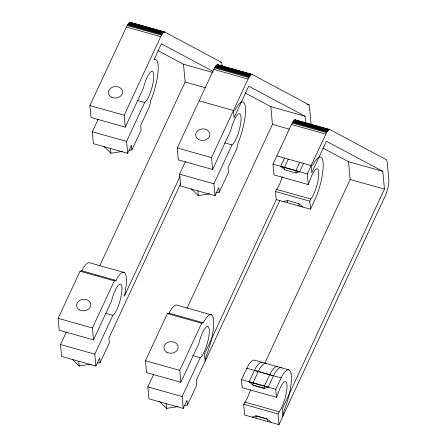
<?xml version="1.0" encoding="UTF-8"?>
<svg xmlns="http://www.w3.org/2000/svg" width="447" height="447" viewBox="0 0 447 447"><rect width="100%" height="100%" fill="white"/><g stroke="black" fill="none" stroke-linecap="round" stroke-linejoin="round"><path stroke-width="0.67" d="M289.187 369.954L254.896 360.321A28.608 7.124 -74.3 0 0 247.979 365.925L241.458 379.643L242.19 387.683L276.486 397.316L277.509 395.07A16.36 4.073 -74.3 0 1 286.806 383.789A16.36 4.073 -74.3 0 1 280.291 410.011L278 413.939L278.973 424.65L244.682 415.017L243.704 404.306L246.001 400.378A16.36 4.073 -74.3 0 0 250.376 389.996M278.973 424.65L385.091 196.261A12.259 3.051 -74.3 0 0 388.823 179.683L387.203 161.915L386.621 159.897L329.875 129.529L295.048 119.818L293.372 121.176L291.461 124.495L273.005 164.211L273.977 174.922L308.274 184.555L310.414 178.94A16.36 4.073 -74.3 0 1 318.784 173.123A16.36 4.073 -74.3 0 1 310.81 199.004L309.782 201.178L310.514 209.218L276.224 199.585L275.492 191.545L276.52 189.372A16.36 4.073 -74.3 0 0 282.348 176.593M98.128 119.237L92.3 131.776L93.384 143.677L127.674 153.31L126.59 141.408L144.655 102.531L145.789 101.536A16.36 4.073 -74.3 0 0 153.684 74.336A16.36 4.073 -74.3 0 0 144.085 85.478L143.353 88.249L125.294 127.127L90.998 117.494L89.914 105.587L126.44 27.027L128.35 23.708L130.027 22.35L164.854 32.061L221.6 62.429L222.371 66.497M125.294 127.127L124.21 115.22L160.73 36.66L163.01 32.899L164.021 32.078L164.854 32.061M127.674 153.31L131.468 145.141L131.904 149.901L129.2 150.337M131.904 149.901L141.14 130.021L140.71 125.261L149.583 106.135L150.79 100.351L151.963 97.519A28.608 7.124 -74.3 0 0 154.014 59.769L161.384 43.8L212.895 71.263M66.34 331.998L60.513 344.536L61.597 356.443L95.887 366.076L94.809 354.169L112.867 315.297L114.007 314.302A16.36 4.073 -74.3 0 0 121.897 287.103A16.36 4.073 -74.3 0 0 112.298 298.238L111.571 301.01L93.507 339.888L59.216 330.255L58.132 318.353L80.041 271.234L81.734 270.776L116.024 280.409L117.248 278.09A28.608 7.124 -74.3 0 1 124.372 296.098L179.99 176.504M99.798 265.663L185.125 82.019L183.51 64.245L157.752 50.517M93.507 339.888L92.423 327.986L114.337 280.867L116.024 280.409M185.449 161.613L179.621 174.157L180.705 186.058L215.001 195.691L213.917 183.79L231.982 144.912L233.116 143.917A16.36 4.073 -74.3 0 0 241.006 116.717A16.36 4.073 -74.3 0 0 231.406 127.859L230.68 130.63L212.616 169.502L178.325 159.87L177.241 147.968L213.761 69.402L215.677 66.089L217.354 64.731L252.175 74.437L308.927 104.81L309.508 106.827L311.123 124.596M180.689 183.544L108.923 338.027L109.359 342.788L100.117 362.668L97.418 363.098M95.887 366.076L99.687 357.907L100.117 362.668M212.616 169.502L211.532 157.601L248.057 79.035L250.331 75.275L251.343 74.459L252.175 74.437M215.001 195.691L218.795 187.522L219.231 192.283L215.851 192.825M219.231 192.283L228.467 172.402L228.031 167.642L236.904 148.51L238.111 142.733L239.29 139.894A28.608 7.124 -74.3 0 0 245.403 107.487A28.608 7.124 -74.3 0 0 236.357 107.705L235.139 110.023L233.446 110.482L199.155 100.849M153.667 374.379L147.84 386.918L148.924 398.819L183.214 408.452L182.13 396.55L200.195 357.673L201.329 356.678A16.36 4.073 -74.3 0 0 209.224 329.478A16.36 4.073 -74.3 0 0 199.619 340.62L198.893 343.391L180.828 382.269L146.538 372.636L145.454 360.729L167.368 313.61L169.061 313.157L203.351 322.79L204.575 320.465A28.608 7.124 -74.3 0 1 213.616 320.248A28.608 7.124 -74.3 0 1 207.503 352.661L206.33 355.494L205.123 361.277L196.25 380.403L196.68 385.163L187.444 405.043L184.063 405.585M186.93 308.447L272.447 124.395L270.832 106.626L245.073 92.892M180.828 382.269L179.75 370.362L201.658 323.242L203.351 322.79M303.53 163.418L299.68 171.687L296.087 173L284.65 169.804L280.632 166.334L284.476 158.065M288.281 159.149L284.432 167.418L284.65 169.804M276.475 199.172L204.475 354.136L205.123 361.277L279.766 200.625M183.214 408.452L187.008 400.283L187.444 405.043M299.713 162.362L295.864 170.631L296.082 173.011M308.274 184.555L307.296 173.844L326.522 132.597L328.383 130.01L329.875 129.529M310.514 209.218L316.984 194.987A28.608 7.124 -74.3 0 0 323.103 162.574A28.608 7.124 -74.3 0 0 314.057 162.792L312.833 165.116L311.146 165.569L276.849 155.936M281.576 367.808A28.608 7.13 -74.3 0 0 274.659 373.407L268.139 387.119L264.546 388.432L253.114 385.219L249.091 381.766L255.606 368.054A28.608 7.13 -74.3 0 1 262.523 362.461M264.92 362.908L350.146 179.487L348.531 161.713L322.773 147.985M276.486 397.316L275.754 389.276L282.269 375.558A28.608 7.124 -74.3 0 1 291.315 375.34A28.608 7.124 -74.3 0 1 285.203 407.748L284.024 410.586L282.817 416.364L282.169 409.223L384.437 189.12L382.822 171.346L326.405 141.269L311.794 172.71L311.146 165.569M81.734 270.776L82.958 268.457A28.608 7.124 -74.3 0 1 89.875 262.853L124.165 272.486M169.061 313.157L170.279 310.833A28.608 7.124 -74.3 0 1 177.196 305.234L211.492 314.867M283.851 201.714L287.443 200.401M252.298 417.157L255.896 415.844L267.323 419.057L271.351 422.51M104.039 146.521L110.962 153.254L122.444 151.416M191.366 188.902L198.284 195.635L209.772 193.797M72.252 359.287L79.175 366.02L90.663 364.182M159.082 401.183L166.502 408.402L177.984 406.558M295.048 119.818L296.802 120.55M130.027 22.35L164.323 31.983M129.725 22.445L164.021 32.078M129.406 22.635L163.703 32.268M129.071 22.909L163.362 32.542M128.719 23.266L163.01 32.899M128.35 23.708L162.647 33.341M127.976 24.227L162.267 33.86M127.596 24.825L161.887 34.458M127.211 25.496L161.501 35.129M126.44 27.027L160.73 36.66M220.354 62.194L221.695 62.574M217.354 64.731L251.644 74.364M217.052 64.826L251.343 74.459M216.734 65.011L251.024 74.643M216.393 65.284L250.689 74.917M216.041 65.648L250.331 75.275M215.677 66.089L249.968 75.722M215.303 66.609L249.594 76.241M214.918 67.206L249.214 76.839M214.532 67.877L248.828 77.51M213.761 69.402L248.057 79.035M183.51 64.245L212.42 72.369M306.91 104.24L308.927 104.81M307.676 104.576L309.022 104.95M185.125 82.019L205.972 87.869M270.832 106.626L305.122 116.259L305.748 123.093M294.752 119.913L329.042 129.546M294.428 120.103L328.724 129.736M294.092 120.377L328.383 130.01M293.74 120.735L328.031 130.368M293.372 121.176L327.668 130.809M292.997 121.696L327.293 131.329M292.617 122.294L326.908 131.926M292.232 122.964L326.522 132.597M291.461 124.495L325.751 134.128M272.447 124.395L289.259 129.116M137.257 100.458L144.655 102.531M348.531 161.713L382.822 171.346M224.584 142.833L231.982 144.912M89.914 105.587L124.21 115.22M350.146 179.487L384.437 189.12M273.005 164.211L307.296 173.844M177.241 147.968L211.532 157.601M92.3 131.776L126.59 141.408M276.52 189.372L310.81 199.004M275.492 191.545L309.782 201.178M302.898 207.062L298.875 203.614L287.438 200.418L287.656 202.798M179.621 174.157L213.917 183.79M80.041 271.234L114.337 280.867M167.368 313.61L201.658 323.242M105.475 313.218L112.867 315.297M246.755 368.244L281.051 377.877M192.797 355.6L200.195 357.673M58.132 318.353L92.423 327.986M241.458 379.643L275.754 389.276M145.454 360.729L179.75 370.362M60.513 344.536L94.809 354.169M244.738 402.077L279.034 411.709M243.704 404.306L278 413.939M147.84 386.918L182.13 396.55M280.632 166.334L299.68 171.687M249.091 381.766L268.139 387.119M254.388 370.373L273.413 375.771M305.122 116.259L248.705 86.176L234.094 117.622L233.446 110.482M217.885 64.804L219.103 65.458M130.558 22.428L131.781 23.082M298.87 203.625L299.082 206.006M267.541 421.437L267.323 419.057L255.896 415.844L256.109 418.23M197.853 190.875L198.284 195.635M166.066 403.635L166.502 408.402M110.526 148.493L110.962 153.254M78.745 361.26L79.175 366.02M266.323 363.534A28.608 7.124 -74.3 0 0 259.411 369.133L252.89 382.85L253.108 385.236L264.54 388.443L264.322 386.063L270.837 372.345A28.608 7.124 -74.3 0 1 277.755 366.747M79.499 309.9A7.152 5.794 -5.2 0 0 90.797 305.457A7.152 5.794 -5.2 0 0 80.784 299.859A7.152 5.794 -5.2 0 0 79.499 309.9M111.281 97.133A7.152 5.794 -5.2 0 0 122.579 92.697A7.152 5.794 -5.2 0 0 112.571 87.098A7.152 5.794 -5.2 0 0 111.281 97.133M198.608 139.514A7.152 5.794 -5.2 0 0 209.906 135.072A7.152 5.794 -5.2 0 0 199.893 129.474A7.152 5.794 -5.2 0 0 198.608 139.514M166.82 352.275A7.152 5.794 -5.2 0 0 178.118 347.839A7.152 5.794 -5.2 0 0 168.111 342.24A7.152 5.794 -5.2 0 0 166.82 352.275"/></g></svg>
